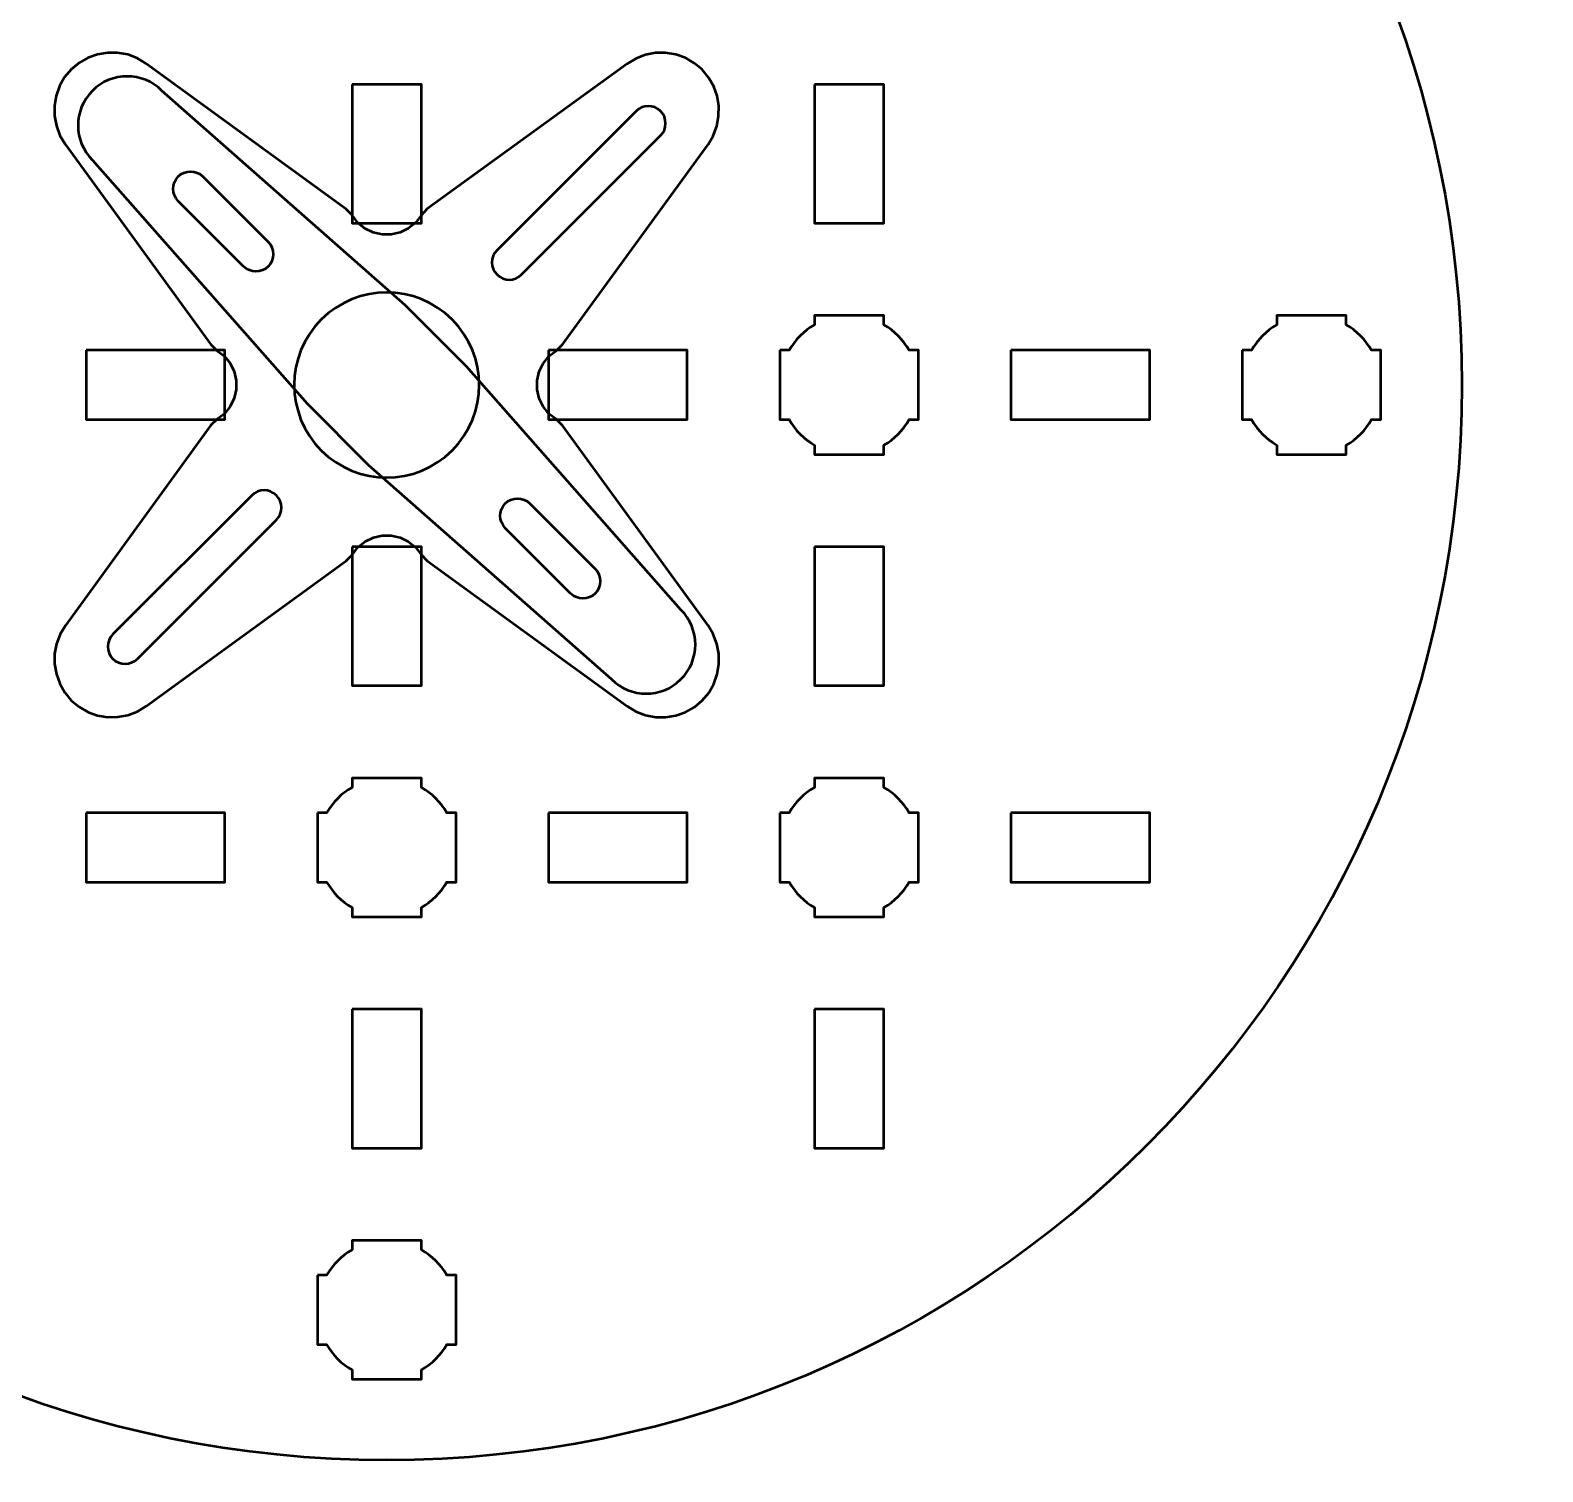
# Model space of a CAD drawing. Header units: centimetres. Extents: x -21 to 0, y -29.7 to 0.
# Drawn here: x -17.04 to -10.5, y -9.75 to -3.52 of the extents above; entities that cross this region are included whole.
import ezdxf

# ---------------------------------------------------------------- set-up
doc = ezdxf.new("R2010")
doc.units = ezdxf.units.CM
doc.header["$MEASUREMENT"] = 0
doc.layers.add('Layer 1', color=7, linetype='Continuous')

msp = doc.modelspace()

# ---------------------------------------------------------------- linework, layer by layer
at = {"layer": 'Layer 1', "color": 114, "lineweight": 53}
msp.add_ellipse((-15.5, -5.05004), major_axis=(0, 4.65), ratio=1, dxfattribs=at)
at = {"layer": 'Layer 1', "color": 22, "lineweight": 53}
msp.add_open_spline([(-21.00003, -29.19995), (-21.00003, -29.19995), (-21.00003, -0.49992), (-21.00003, -0.49992), (-21.00003, -0.49992), (-21.00003, -0.22295), (-20.77694, 0.00004), (-20.49994, 0.00004), (-20.49994, 0.00004), (-20.49994, 0.00004), (-0.50008, 0.00004), (-0.50008, 0.00004), (-0.50008, 0.00004), (-0.22294, 0.00004), (0.00002, -0.22295), (0.00002, -0.49992), (0.00002, -0.49992), (0.00002, -0.49992), (0.00002, -29.19995), (0.00002, -29.19995), (0.00002, -29.19995), (0.00002, -29.47695), (-0.22294, -29.70004), (-0.50008, -29.70004), (-0.50008, -29.70004), (-0.50008, -29.70004), (-20.49994, -29.70004), (-20.49994, -29.70004), (-20.49994, -29.70004), (-20.77694, -29.70004), (-21.00003, -29.47695), (-21.00003, -29.19995)], degree=3, knots=[0, 0, 0, 0, 0.125, 0.125, 0.125, 0.125, 0.25, 0.25, 0.25, 0.25, 0.375, 0.375, 0.375, 0.375, 0.5, 0.5, 0.5, 0.5, 0.625, 0.625, 0.625, 0.625, 0.75, 0.75, 0.75, 0.75, 0.875, 0.875, 0.875, 0.875, 1, 1, 1, 1], dxfattribs=at)
at = {"layer": 'Layer 1', "color": 30, "lineweight": 53}
for points, knots in [([(-16.54126, -3.6598), (-16.54126, -3.6598), (-15.67532, -4.28937), (-15.67532, -4.28937), (-15.67532, -4.28937), (-15.67532, -4.28937), (-15.64843, -4.31738), (-15.64843, -4.31738), (-15.64843, -4.31738), (-15.64843, -4.31738), (-15.62435, -4.34819), (-15.62435, -4.34819), (-15.62435, -4.34819), (-15.62435, -4.34819), (-15.5941, -4.37283), (-15.5941, -4.37283), (-15.5941, -4.37283), (-15.5941, -4.37283), (-15.55882, -4.39019), (-15.55882, -4.39019), (-15.55882, -4.39019), (-15.55882, -4.39019), (-15.5196, -4.39916), (-15.5196, -4.39916), (-15.5196, -4.39916), (-15.5196, -4.39916), (-15.48039, -4.39915), (-15.48039, -4.39915), (-15.48039, -4.39915), (-15.48039, -4.39915), (-15.44231, -4.39019), (-15.44231, -4.39019), (-15.44231, -4.39019), (-15.44231, -4.39019), (-15.40646, -4.37338), (-15.40646, -4.37338), (-15.40646, -4.37338), (-15.40646, -4.37338), (-15.37565, -4.34818), (-15.37565, -4.34818), (-15.37565, -4.34818), (-15.37565, -4.34818), (-15.35158, -4.31738), (-15.35158, -4.31738), (-15.35158, -4.31738), (-15.35158, -4.31738), (-15.32525, -4.28881), (-15.32525, -4.28881), (-15.32525, -4.28881), (-15.32525, -4.28881), (-14.4593, -3.66036), (-14.4593, -3.66036), (-14.4593, -3.66036), (-14.4593, -3.66036), (-14.42177, -3.63739), (-14.42177, -3.63739), (-14.42177, -3.63739), (-14.42177, -3.63739), (-14.38089, -3.62228), (-14.38089, -3.62228), (-14.38089, -3.62228), (-14.38089, -3.62228), (-14.33775, -3.61387), (-14.33775, -3.61387), (-14.33775, -3.61387), (-14.33775, -3.61387), (-14.29351, -3.61331), (-14.29351, -3.61331), (-14.29351, -3.61331), (-14.29351, -3.61331), (-14.24982, -3.62115), (-14.24982, -3.62115), (-14.24982, -3.62115), (-14.24982, -3.62115), (-14.20837, -3.63572), (-14.20837, -3.63572), (-14.20837, -3.63572), (-14.20837, -3.63572), (-14.16973, -3.65756), (-14.16973, -3.65756), (-14.16973, -3.65756), (-14.16973, -3.65756), (-14.13612, -3.68556), (-14.13612, -3.68556), (-14.13612, -3.68556), (-14.13612, -3.68556), (-14.10755, -3.71973), (-14.10755, -3.71973), (-14.10755, -3.71973), (-14.10755, -3.71973), (-14.08571, -3.75838), (-14.08571, -3.75838), (-14.08571, -3.75838), (-14.08571, -3.75838), (-14.07114, -3.79982), (-14.07114, -3.79982), (-14.07114, -3.79982), (-14.07114, -3.79982), (-14.06386, -3.84296), (-14.06386, -3.84296), (-14.06386, -3.84296), (-14.06386, -3.84296), (-14.06442, -3.8872), (-14.06442, -3.8872), (-14.06442, -3.8872), (-14.06442, -3.8872), (-14.07227, -3.9309), (-14.07227, -3.9309), (-14.07227, -3.9309), (-14.07227, -3.9309), (-14.08738, -3.97178), (-14.08738, -3.97178), (-14.08738, -3.97178), (-14.08738, -3.97178), (-14.11035, -4.00931), (-14.11035, -4.00931), (-14.11035, -4.00931), (-14.11035, -4.00931), (-14.73936, -4.8747), (-14.73936, -4.8747), (-14.73936, -4.8747), (-14.73936, -4.8747), (-14.76738, -4.90158), (-14.76738, -4.90158), (-14.76738, -4.90158), (-14.76738, -4.90158), (-14.79817, -4.92566), (-14.79817, -4.92566), (-14.79817, -4.92566), (-14.79817, -4.92566), (-14.82337, -4.95647), (-14.82337, -4.95647), (-14.82337, -4.95647), (-14.82337, -4.95647), (-14.84018, -4.99232), (-14.84018, -4.99232), (-14.84018, -4.99232), (-14.84018, -4.99232), (-14.84914, -5.03039), (-14.84914, -5.03039), (-14.84914, -5.03039), (-14.84914, -5.03039), (-14.84915, -5.06961), (-14.84915, -5.06961), (-14.84915, -5.06961), (-14.84915, -5.06961), (-14.84075, -5.10826), (-14.84075, -5.10826), (-14.84075, -5.10826), (-14.84075, -5.10826), (-14.82338, -5.14355), (-14.82338, -5.14355), (-14.82338, -5.14355), (-14.82338, -5.14355), (-14.79818, -5.17436), (-14.79818, -5.17436), (-14.79818, -5.17436), (-14.79818, -5.17436), (-14.76737, -5.19844), (-14.76737, -5.19844), (-14.76737, -5.19844), (-14.76737, -5.19844), (-14.73936, -5.22532), (-14.73936, -5.22532), (-14.73936, -5.22532), (-14.73936, -5.22532), (-14.11036, -6.0907), (-14.11036, -6.0907), (-14.11036, -6.0907), (-14.11036, -6.0907), (-14.0874, -6.12822), (-14.0874, -6.12822), (-14.0874, -6.12822), (-14.0874, -6.12822), (-14.07171, -6.16966), (-14.07171, -6.16966), (-14.07171, -6.16966), (-14.07171, -6.16966), (-14.06388, -6.21336), (-14.06388, -6.21336), (-14.06388, -6.21336), (-14.06388, -6.21336), (-14.06332, -6.2576), (-14.06332, -6.2576), (-14.06332, -6.2576), (-14.06332, -6.2576), (-14.07059, -6.30073), (-14.07059, -6.30073), (-14.07059, -6.30073), (-14.07059, -6.30073), (-14.08516, -6.34218), (-14.08516, -6.34218), (-14.08516, -6.34218), (-14.08516, -6.34218), (-14.107, -6.38083), (-14.107, -6.38083), (-14.107, -6.38083), (-14.107, -6.38083), (-14.135, -6.41444), (-14.135, -6.41444), (-14.135, -6.41444), (-14.135, -6.41444), (-14.16917, -6.443), (-14.16917, -6.443), (-14.16917, -6.443), (-14.16917, -6.443), (-14.20783, -6.46485), (-14.20783, -6.46485), (-14.20783, -6.46485), (-14.20783, -6.46485), (-14.24928, -6.47942), (-14.24928, -6.47942), (-14.24928, -6.47942), (-14.24928, -6.47942), (-14.2924, -6.48669), (-14.2924, -6.48669), (-14.2924, -6.48669), (-14.2924, -6.48669), (-14.33665, -6.48613), (-14.33665, -6.48613), (-14.33665, -6.48613), (-14.33665, -6.48613), (-14.38034, -6.4783), (-14.38034, -6.4783), (-14.38034, -6.4783), (-14.38034, -6.4783), (-14.42179, -6.46261), (-14.42179, -6.46261), (-14.42179, -6.46261), (-14.42179, -6.46261), (-14.45931, -6.43965), (-14.45931, -6.43965), (-14.45931, -6.43965), (-14.45931, -6.43965), (-15.32468, -5.81064), (-15.32468, -5.81064), (-15.32468, -5.81064), (-15.32468, -5.81064), (-15.35157, -5.78264), (-15.35157, -5.78264), (-15.35157, -5.78264), (-15.35157, -5.78264), (-15.37565, -5.75183), (-15.37565, -5.75183), (-15.37565, -5.75183), (-15.37565, -5.75183), (-15.40646, -5.72663), (-15.40646, -5.72663), (-15.40646, -5.72663), (-15.40646, -5.72663), (-15.44175, -5.70926), (-15.44175, -5.70926), (-15.44175, -5.70926), (-15.44175, -5.70926), (-15.4804, -5.70086), (-15.4804, -5.70086), (-15.4804, -5.70086), (-15.4804, -5.70086), (-15.51961, -5.70086), (-15.51961, -5.70086), (-15.51961, -5.70086), (-15.51961, -5.70086), (-15.55769, -5.70983), (-15.55769, -5.70983), (-15.55769, -5.70983), (-15.55769, -5.70983), (-15.59354, -5.72663), (-15.59354, -5.72663), (-15.59354, -5.72663), (-15.59354, -5.72663), (-15.62435, -5.75184), (-15.62435, -5.75184), (-15.62435, -5.75184), (-15.62435, -5.75184), (-15.64843, -5.78264), (-15.64843, -5.78264), (-15.64843, -5.78264), (-15.64843, -5.78264), (-15.67475, -5.81009), (-15.67475, -5.81009), (-15.67475, -5.81009), (-15.67475, -5.81009), (-16.54069, -6.43965), (-16.54069, -6.43965), (-16.54069, -6.43965), (-16.54069, -6.43965), (-16.57821, -6.46261), (-16.57821, -6.46261), (-16.57821, -6.46261), (-16.57821, -6.46261), (-16.61911, -6.47774), (-16.61911, -6.47774), (-16.61911, -6.47774), (-16.61911, -6.47774), (-16.6628, -6.48557), (-16.6628, -6.48557), (-16.6628, -6.48557), (-16.6628, -6.48557), (-16.70704, -6.48614), (-16.70704, -6.48614), (-16.70704, -6.48614), (-16.70704, -6.48614), (-16.75017, -6.47886), (-16.75017, -6.47886), (-16.75017, -6.47886), (-16.75017, -6.47886), (-16.79161, -6.46429), (-16.79161, -6.46429), (-16.79161, -6.46429), (-16.79161, -6.46429), (-16.83027, -6.44245), (-16.83027, -6.44245), (-16.83027, -6.44245), (-16.83027, -6.44245), (-16.86444, -6.41388), (-16.86444, -6.41388), (-16.86444, -6.41388), (-16.86444, -6.41388), (-16.89244, -6.38027), (-16.89244, -6.38027), (-16.89244, -6.38027), (-16.89244, -6.38027), (-16.91427, -6.34163), (-16.91427, -6.34163), (-16.91427, -6.34163), (-16.91427, -6.34163), (-16.92885, -6.30018), (-16.92885, -6.30018), (-16.92885, -6.30018), (-16.92885, -6.30018), (-16.93669, -6.25649), (-16.93669, -6.25649), (-16.93669, -6.25649), (-16.93669, -6.25649), (-16.93613, -6.21224), (-16.93613, -6.21224), (-16.93613, -6.21224), (-16.93613, -6.21224), (-16.92773, -6.16912), (-16.92773, -6.16912), (-16.92773, -6.16912), (-16.92773, -6.16912), (-16.9126, -6.12822), (-16.9126, -6.12822), (-16.9126, -6.12822), (-16.9126, -6.12822), (-16.88964, -6.0907), (-16.88964, -6.0907), (-16.88964, -6.0907), (-16.88964, -6.0907), (-16.26064, -5.2242), (-16.26064, -5.2242), (-16.26064, -5.2242), (-16.26064, -5.2242), (-16.23263, -5.19844), (-16.23263, -5.19844), (-16.23263, -5.19844), (-16.23263, -5.19844), (-16.20183, -5.17436), (-16.20183, -5.17436), (-16.20183, -5.17436), (-16.20183, -5.17436), (-16.17662, -5.14355), (-16.17662, -5.14355), (-16.17662, -5.14355), (-16.17662, -5.14355), (-16.15982, -5.1077), (-16.15982, -5.1077), (-16.15982, -5.1077), (-16.15982, -5.1077), (-16.15086, -5.06961), (-16.15086, -5.06961), (-16.15086, -5.06961), (-16.15086, -5.06961), (-16.15085, -5.03041), (-16.15085, -5.03041), (-16.15085, -5.03041), (-16.15085, -5.03041), (-16.15982, -4.99119), (-16.15982, -4.99119), (-16.15982, -4.99119), (-16.15982, -4.99119), (-16.17718, -4.95591), (-16.17718, -4.95591), (-16.17718, -4.95591), (-16.17718, -4.95591), (-16.20182, -4.92567), (-16.20182, -4.92567), (-16.20182, -4.92567), (-16.20182, -4.92567), (-16.23263, -4.90158), (-16.23263, -4.90158), (-16.23263, -4.90158), (-16.23263, -4.90158), (-16.26064, -4.87469), (-16.26064, -4.87469), (-16.26064, -4.87469), (-16.26064, -4.87469), (-16.89021, -4.00875), (-16.89021, -4.00875), (-16.89021, -4.00875), (-16.89021, -4.00875), (-16.91317, -3.97123), (-16.91317, -3.97123), (-16.91317, -3.97123), (-16.91317, -3.97123), (-16.92886, -3.92978), (-16.92886, -3.92978), (-16.92886, -3.92978), (-16.92886, -3.92978), (-16.93669, -3.88609), (-16.93669, -3.88609), (-16.93669, -3.88609), (-16.93669, -3.88609), (-16.9367, -3.8424), (-16.9367, -3.8424), (-16.9367, -3.8424), (-16.9367, -3.8424), (-16.92998, -3.79872), (-16.92998, -3.79872), (-16.92998, -3.79872), (-16.92998, -3.79872), (-16.91485, -3.75783), (-16.91485, -3.75783), (-16.91485, -3.75783), (-16.91485, -3.75783), (-16.893, -3.71917), (-16.893, -3.71917), (-16.893, -3.71917), (-16.893, -3.71917), (-16.86444, -3.685), (-16.86444, -3.685), (-16.86444, -3.685), (-16.86444, -3.685), (-16.83083, -3.657), (-16.83083, -3.657), (-16.83083, -3.657), (-16.83083, -3.657), (-16.79218, -3.63516), (-16.79218, -3.63516), (-16.79218, -3.63516), (-16.79218, -3.63516), (-16.75129, -3.62003), (-16.75129, -3.62003), (-16.75129, -3.62003), (-16.75129, -3.62003), (-16.70761, -3.61331), (-16.70761, -3.61331), (-16.70761, -3.61331), (-16.70761, -3.61331), (-16.66392, -3.61332), (-16.66392, -3.61332), (-16.66392, -3.61332), (-16.66392, -3.61332), (-16.62022, -3.62115), (-16.62022, -3.62115), (-16.62022, -3.62115), (-16.62022, -3.62115), (-16.57878, -3.63684), (-16.57878, -3.63684), (-16.57878, -3.63684), (-16.57878, -3.63684), (-16.54126, -3.6598), (-16.54126, -3.6598)], [0, 0, 0, 0, 0.0086207, 0.0086207, 0.0086207, 0.0086207, 0.0172414, 0.0172414, 0.0172414, 0.0172414, 0.0258621, 0.0258621, 0.0258621, 0.0258621, 0.0344828, 0.0344828, 0.0344828, 0.0344828, 0.0431034, 0.0431034, 0.0431034, 0.0431034, 0.0517241, 0.0517241, 0.0517241, 0.0517241, 0.0603448, 0.0603448, 0.0603448, 0.0603448, 0.0689655, 0.0689655, 0.0689655, 0.0689655, 0.0775862, 0.0775862, 0.0775862, 0.0775862, 0.0862069, 0.0862069, 0.0862069, 0.0862069, 0.0948276, 0.0948276, 0.0948276, 0.0948276, 0.1034483, 0.1034483, 0.1034483, 0.1034483, 0.112069, 0.112069, 0.112069, 0.112069, 0.1206897, 0.1206897, 0.1206897, 0.1206897, 0.1293103, 0.1293103, 0.1293103, 0.1293103, 0.137931, 0.137931, 0.137931, 0.137931, 0.1465517, 0.1465517, 0.1465517, 0.1465517, 0.1551724, 0.1551724, 0.1551724, 0.1551724, 0.1637931, 0.1637931, 0.1637931, 0.1637931, 0.1724138, 0.1724138, 0.1724138, 0.1724138, 0.1810345, 0.1810345, 0.1810345, 0.1810345, 0.1896552, 0.1896552, 0.1896552, 0.1896552, 0.1982759, 0.1982759, 0.1982759, 0.1982759, 0.2068966, 0.2068966, 0.2068966, 0.2068966, 0.2155172, 0.2155172, 0.2155172, 0.2155172, 0.2241379, 0.2241379, 0.2241379, 0.2241379, 0.2327586, 0.2327586, 0.2327586, 0.2327586, 0.2413793, 0.2413793, 0.2413793, 0.2413793, 0.25, 0.25, 0.25, 0.25, 0.2586207, 0.2586207, 0.2586207, 0.2586207, 0.2672414, 0.2672414, 0.2672414, 0.2672414, 0.2758621, 0.2758621, 0.2758621, 0.2758621, 0.2844828, 0.2844828, 0.2844828, 0.2844828, 0.2931034, 0.2931034, 0.2931034, 0.2931034, 0.3017241, 0.3017241, 0.3017241, 0.3017241, 0.3103448, 0.3103448, 0.3103448, 0.3103448, 0.3189655, 0.3189655, 0.3189655, 0.3189655, 0.3275862, 0.3275862, 0.3275862, 0.3275862, 0.3362069, 0.3362069, 0.3362069, 0.3362069, 0.3448276, 0.3448276, 0.3448276, 0.3448276, 0.3534483, 0.3534483, 0.3534483, 0.3534483, 0.362069, 0.362069, 0.362069, 0.362069, 0.3706897, 0.3706897, 0.3706897, 0.3706897, 0.3793103, 0.3793103, 0.3793103, 0.3793103, 0.387931, 0.387931, 0.387931, 0.387931, 0.3965517, 0.3965517, 0.3965517, 0.3965517, 0.4051724, 0.4051724, 0.4051724, 0.4051724, 0.4137931, 0.4137931, 0.4137931, 0.4137931, 0.4224138, 0.4224138, 0.4224138, 0.4224138, 0.4310345, 0.4310345, 0.4310345, 0.4310345, 0.4396552, 0.4396552, 0.4396552, 0.4396552, 0.4482759, 0.4482759, 0.4482759, 0.4482759, 0.4568966, 0.4568966, 0.4568966, 0.4568966, 0.4655172, 0.4655172, 0.4655172, 0.4655172, 0.4741379, 0.4741379, 0.4741379, 0.4741379, 0.4827586, 0.4827586, 0.4827586, 0.4827586, 0.4913793, 0.4913793, 0.4913793, 0.4913793, 0.5, 0.5, 0.5, 0.5, 0.5086207, 0.5086207, 0.5086207, 0.5086207, 0.5172414, 0.5172414, 0.5172414, 0.5172414, 0.5258621, 0.5258621, 0.5258621, 0.5258621, 0.5344828, 0.5344828, 0.5344828, 0.5344828, 0.5431034, 0.5431034, 0.5431034, 0.5431034, 0.5517241, 0.5517241, 0.5517241, 0.5517241, 0.5603448, 0.5603448, 0.5603448, 0.5603448, 0.5689655, 0.5689655, 0.5689655, 0.5689655, 0.5775862, 0.5775862, 0.5775862, 0.5775862, 0.5862069, 0.5862069, 0.5862069, 0.5862069, 0.5948276, 0.5948276, 0.5948276, 0.5948276, 0.6034483, 0.6034483, 0.6034483, 0.6034483, 0.612069, 0.612069, 0.612069, 0.612069, 0.6206897, 0.6206897, 0.6206897, 0.6206897, 0.6293103, 0.6293103, 0.6293103, 0.6293103, 0.637931, 0.637931, 0.637931, 0.637931, 0.6465517, 0.6465517, 0.6465517, 0.6465517, 0.6551724, 0.6551724, 0.6551724, 0.6551724, 0.6637931, 0.6637931, 0.6637931, 0.6637931, 0.6724138, 0.6724138, 0.6724138, 0.6724138, 0.6810345, 0.6810345, 0.6810345, 0.6810345, 0.6896552, 0.6896552, 0.6896552, 0.6896552, 0.6982759, 0.6982759, 0.6982759, 0.6982759, 0.7068966, 0.7068966, 0.7068966, 0.7068966, 0.7155172, 0.7155172, 0.7155172, 0.7155172, 0.7241379, 0.7241379, 0.7241379, 0.7241379, 0.7327586, 0.7327586, 0.7327586, 0.7327586, 0.7413793, 0.7413793, 0.7413793, 0.7413793, 0.75, 0.75, 0.75, 0.75, 0.7586207, 0.7586207, 0.7586207, 0.7586207, 0.7672414, 0.7672414, 0.7672414, 0.7672414, 0.7758621, 0.7758621, 0.7758621, 0.7758621, 0.7844828, 0.7844828, 0.7844828, 0.7844828, 0.7931034, 0.7931034, 0.7931034, 0.7931034, 0.8017241, 0.8017241, 0.8017241, 0.8017241, 0.8103448, 0.8103448, 0.8103448, 0.8103448, 0.8189655, 0.8189655, 0.8189655, 0.8189655, 0.8275862, 0.8275862, 0.8275862, 0.8275862, 0.8362069, 0.8362069, 0.8362069, 0.8362069, 0.8448276, 0.8448276, 0.8448276, 0.8448276, 0.8534483, 0.8534483, 0.8534483, 0.8534483, 0.862069, 0.862069, 0.862069, 0.862069, 0.8706897, 0.8706897, 0.8706897, 0.8706897, 0.8793103, 0.8793103, 0.8793103, 0.8793103, 0.887931, 0.887931, 0.887931, 0.887931, 0.8965517, 0.8965517, 0.8965517, 0.8965517, 0.9051724, 0.9051724, 0.9051724, 0.9051724, 0.9137931, 0.9137931, 0.9137931, 0.9137931, 0.9224138, 0.9224138, 0.9224138, 0.9224138, 0.9310345, 0.9310345, 0.9310345, 0.9310345, 0.9396552, 0.9396552, 0.9396552, 0.9396552, 0.9482759, 0.9482759, 0.9482759, 0.9482759, 0.9568966, 0.9568966, 0.9568966, 0.9568966, 0.9655172, 0.9655172, 0.9655172, 0.9655172, 0.9741379, 0.9741379, 0.9741379, 0.9741379, 0.9827586, 0.9827586, 0.9827586, 0.9827586, 0.9913793, 0.9913793, 0.9913793, 0.9913793, 1, 1, 1, 1]), ([(-15.57955, -5.39471), (-15.57955, -5.39471), (-15.84471, -5.12955), (-15.84471, -5.12955), (-15.84471, -5.12955), (-15.84471, -5.12955), (-16.77279, -4.07773), (-16.77279, -4.07773), (-16.77279, -4.07773), (-16.85555, -3.99497), (-16.85555, -3.85997), (-16.77279, -3.77721), (-16.77279, -3.77721), (-16.69003, -3.69445), (-16.55503, -3.69445), (-16.47227, -3.77721), (-16.47227, -3.77721), (-16.47227, -3.77721), (-15.42045, -4.70529), (-15.42045, -4.70529), (-15.42045, -4.70529), (-15.42045, -4.70529), (-15.15529, -4.97045), (-15.15529, -4.97045), (-15.15529, -4.97045), (-15.15529, -4.97045), (-14.22721, -6.02227), (-14.22721, -6.02227), (-14.22721, -6.02227), (-14.14445, -6.10503), (-14.14445, -6.24003), (-14.22721, -6.32279), (-14.22721, -6.32279), (-14.30997, -6.40555), (-14.44497, -6.40555), (-14.52773, -6.32279), (-14.52773, -6.32279), (-14.52773, -6.32279), (-15.57955, -5.39471), (-15.57955, -5.39471)], [0, 0, 0, 0, 0.1, 0.1, 0.1, 0.1, 0.2, 0.2, 0.2, 0.2, 0.3, 0.3, 0.3, 0.3, 0.4, 0.4, 0.4, 0.4, 0.5, 0.5, 0.5, 0.5, 0.6, 0.6, 0.6, 0.6, 0.7, 0.7, 0.7, 0.7, 0.8, 0.8, 0.8, 0.8, 0.9, 0.9, 0.9, 0.9, 1, 1, 1, 1])]:
    msp.add_open_spline(points, degree=3, knots=knots, dxfattribs=at)
at = {"layer": 'Layer 1', "lineweight": 53}
for points, knots in [([(-15.65004, -3.74995), (-15.65004, -3.74995), (-15.35004, -3.74995), (-15.35004, -3.74995), (-15.35004, -3.74995), (-15.35004, -3.74995), (-15.35004, -4.34996), (-15.35004, -4.34996), (-15.35004, -4.34996), (-15.35004, -4.34996), (-15.65004, -4.34996), (-15.65004, -4.34996), (-15.65004, -4.34996), (-15.65004, -4.34996), (-15.65004, -3.74995), (-15.65004, -3.74995)], [0, 0, 0, 0, 0.25, 0.25, 0.25, 0.25, 0.5, 0.5, 0.5, 0.5, 0.75, 0.75, 0.75, 0.75, 1, 1, 1, 1]), ([(-13.64994, -3.74995), (-13.64994, -3.74995), (-13.34993, -3.74995), (-13.34993, -3.74995), (-13.34993, -3.74995), (-13.34993, -3.74995), (-13.34993, -4.34996), (-13.34993, -4.34996), (-13.34993, -4.34996), (-13.34993, -4.34996), (-13.64994, -4.34996), (-13.64994, -4.34996), (-13.64994, -4.34996), (-13.64994, -4.34996), (-13.64994, -3.74995), (-13.64994, -3.74995)], [0, 0, 0, 0, 0.25, 0.25, 0.25, 0.25, 0.5, 0.5, 0.5, 0.5, 0.75, 0.75, 0.75, 0.75, 1, 1, 1, 1]), ([(-13.8, -4.89994), (-13.8, -4.89994), (-13.7598, -4.89994), (-13.7598, -4.89994), (-13.7598, -4.89994), (-13.73347, -4.85442), (-13.69551, -4.81649), (-13.65, -4.79016), (-13.65, -4.79016), (-13.65, -4.79016), (-13.65, -4.74994), (-13.65, -4.74994), (-13.65, -4.74994), (-13.65, -4.74994), (-13.35, -4.74994), (-13.35, -4.74994), (-13.35, -4.74994), (-13.35, -4.74994), (-13.35, -4.79013), (-13.35, -4.79013), (-13.35, -4.79013), (-13.30447, -4.81646), (-13.26648, -4.85441), (-13.24012, -4.89994), (-13.24012, -4.89994), (-13.24012, -4.89994), (-13.2, -4.89994), (-13.2, -4.89994), (-13.2, -4.89994), (-13.2, -4.89994), (-13.2, -5.04536), (-13.2, -5.04536), (-13.2, -5.04536), (-13.2, -5.04536), (-13.19994, -5.05001), (-13.19994, -5.05001), (-13.19994, -5.05001), (-13.19994, -5.05001), (-13.2, -5.05465), (-13.2, -5.05465), (-13.2, -5.05465), (-13.2, -5.05465), (-13.2, -5.19994), (-13.2, -5.19994), (-13.2, -5.19994), (-13.2, -5.19994), (-13.24007, -5.19994), (-13.24007, -5.19994), (-13.24007, -5.19994), (-13.26642, -5.24551), (-13.30442, -5.28352), (-13.35, -5.30988), (-13.35, -5.30988), (-13.35, -5.30988), (-13.35, -5.34994), (-13.35, -5.34994), (-13.35, -5.34994), (-13.35, -5.34994), (-13.49328, -5.34994), (-13.49328, -5.34994), (-13.49328, -5.34994), (-13.49328, -5.34994), (-13.49995, -5.35002), (-13.49995, -5.35002), (-13.49995, -5.35002), (-13.49995, -5.35002), (-13.50663, -5.34994), (-13.50663, -5.34994), (-13.50663, -5.34994), (-13.50663, -5.34994), (-13.65, -5.34994), (-13.65, -5.34994), (-13.65, -5.34994), (-13.65, -5.34994), (-13.65, -5.30984), (-13.65, -5.30984), (-13.65, -5.30984), (-13.69554, -5.28348), (-13.73352, -5.24549), (-13.75985, -5.19994), (-13.75985, -5.19994), (-13.75985, -5.19994), (-13.8, -5.19994), (-13.8, -5.19994), (-13.8, -5.19994), (-13.8, -5.19994), (-13.8, -4.89994), (-13.8, -4.89994)], [0, 0, 0, 0, 0.0454545, 0.0454545, 0.0454545, 0.0454545, 0.0909091, 0.0909091, 0.0909091, 0.0909091, 0.1363636, 0.1363636, 0.1363636, 0.1363636, 0.1818182, 0.1818182, 0.1818182, 0.1818182, 0.2272727, 0.2272727, 0.2272727, 0.2272727, 0.2727273, 0.2727273, 0.2727273, 0.2727273, 0.3181818, 0.3181818, 0.3181818, 0.3181818, 0.3636364, 0.3636364, 0.3636364, 0.3636364, 0.4090909, 0.4090909, 0.4090909, 0.4090909, 0.4545455, 0.4545455, 0.4545455, 0.4545455, 0.5, 0.5, 0.5, 0.5, 0.5454545, 0.5454545, 0.5454545, 0.5454545, 0.5909091, 0.5909091, 0.5909091, 0.5909091, 0.6363636, 0.6363636, 0.6363636, 0.6363636, 0.6818182, 0.6818182, 0.6818182, 0.6818182, 0.7272727, 0.7272727, 0.7272727, 0.7272727, 0.7727273, 0.7727273, 0.7727273, 0.7727273, 0.8181818, 0.8181818, 0.8181818, 0.8181818, 0.8636364, 0.8636364, 0.8636364, 0.8636364, 0.9090909, 0.9090909, 0.9090909, 0.9090909, 0.9545455, 0.9545455, 0.9545455, 0.9545455, 1, 1, 1, 1]), ([(-11.8, -4.89994), (-11.8, -4.89994), (-11.7598, -4.89994), (-11.7598, -4.89994), (-11.7598, -4.89994), (-11.73347, -4.85442), (-11.69551, -4.81649), (-11.65, -4.79016), (-11.65, -4.79016), (-11.65, -4.79016), (-11.65, -4.74994), (-11.65, -4.74994), (-11.65, -4.74994), (-11.65, -4.74994), (-11.35, -4.74994), (-11.35, -4.74994), (-11.35, -4.74994), (-11.35, -4.74994), (-11.35, -4.79013), (-11.35, -4.79013), (-11.35, -4.79013), (-11.30447, -4.81646), (-11.26648, -4.85441), (-11.24012, -4.89994), (-11.24012, -4.89994), (-11.24012, -4.89994), (-11.2, -4.89994), (-11.2, -4.89994), (-11.2, -4.89994), (-11.2, -4.89994), (-11.2, -5.04536), (-11.2, -5.04536), (-11.2, -5.04536), (-11.2, -5.04536), (-11.19994, -5.05001), (-11.19994, -5.05001), (-11.19994, -5.05001), (-11.19994, -5.05001), (-11.2, -5.05465), (-11.2, -5.05465), (-11.2, -5.05465), (-11.2, -5.05465), (-11.2, -5.19994), (-11.2, -5.19994), (-11.2, -5.19994), (-11.2, -5.19994), (-11.24007, -5.19994), (-11.24007, -5.19994), (-11.24007, -5.19994), (-11.26642, -5.24551), (-11.30442, -5.28352), (-11.35, -5.30988), (-11.35, -5.30988), (-11.35, -5.30988), (-11.35, -5.34994), (-11.35, -5.34994), (-11.35, -5.34994), (-11.35, -5.34994), (-11.49328, -5.34994), (-11.49328, -5.34994), (-11.49328, -5.34994), (-11.49328, -5.34994), (-11.49995, -5.35002), (-11.49995, -5.35002), (-11.49995, -5.35002), (-11.49995, -5.35002), (-11.50663, -5.34994), (-11.50663, -5.34994), (-11.50663, -5.34994), (-11.50663, -5.34994), (-11.65, -5.34994), (-11.65, -5.34994), (-11.65, -5.34994), (-11.65, -5.34994), (-11.65, -5.30984), (-11.65, -5.30984), (-11.65, -5.30984), (-11.69554, -5.28348), (-11.73352, -5.24549), (-11.75985, -5.19994), (-11.75985, -5.19994), (-11.75985, -5.19994), (-11.8, -5.19994), (-11.8, -5.19994), (-11.8, -5.19994), (-11.8, -5.19994), (-11.8, -4.89994), (-11.8, -4.89994)], [0, 0, 0, 0, 0.0454545, 0.0454545, 0.0454545, 0.0454545, 0.0909091, 0.0909091, 0.0909091, 0.0909091, 0.1363636, 0.1363636, 0.1363636, 0.1363636, 0.1818182, 0.1818182, 0.1818182, 0.1818182, 0.2272727, 0.2272727, 0.2272727, 0.2272727, 0.2727273, 0.2727273, 0.2727273, 0.2727273, 0.3181818, 0.3181818, 0.3181818, 0.3181818, 0.3636364, 0.3636364, 0.3636364, 0.3636364, 0.4090909, 0.4090909, 0.4090909, 0.4090909, 0.4545455, 0.4545455, 0.4545455, 0.4545455, 0.5, 0.5, 0.5, 0.5, 0.5454545, 0.5454545, 0.5454545, 0.5454545, 0.5909091, 0.5909091, 0.5909091, 0.5909091, 0.6363636, 0.6363636, 0.6363636, 0.6363636, 0.6818182, 0.6818182, 0.6818182, 0.6818182, 0.7272727, 0.7272727, 0.7272727, 0.7272727, 0.7727273, 0.7727273, 0.7727273, 0.7727273, 0.8181818, 0.8181818, 0.8181818, 0.8181818, 0.8636364, 0.8636364, 0.8636364, 0.8636364, 0.9090909, 0.9090909, 0.9090909, 0.9090909, 0.9545455, 0.9545455, 0.9545455, 0.9545455, 1, 1, 1, 1]), ([(-16.79999, -4.8999), (-16.79999, -4.8999), (-16.19998, -4.8999), (-16.19998, -4.8999), (-16.19998, -4.8999), (-16.19998, -4.8999), (-16.19998, -5.1999), (-16.19998, -5.1999), (-16.19998, -5.1999), (-16.19998, -5.1999), (-16.79999, -5.1999), (-16.79999, -5.1999), (-16.79999, -5.1999), (-16.79999, -5.1999), (-16.79999, -4.8999), (-16.79999, -4.8999)], [0, 0, 0, 0, 0.25, 0.25, 0.25, 0.25, 0.5, 0.5, 0.5, 0.5, 0.75, 0.75, 0.75, 0.75, 1, 1, 1, 1]), ([(-14.79992, -4.8999), (-14.79992, -4.8999), (-14.19992, -4.8999), (-14.19992, -4.8999), (-14.19992, -4.8999), (-14.19992, -4.8999), (-14.19992, -5.1999), (-14.19992, -5.1999), (-14.19992, -5.1999), (-14.19992, -5.1999), (-14.79992, -5.1999), (-14.79992, -5.1999), (-14.79992, -5.1999), (-14.79992, -5.1999), (-14.79992, -4.8999), (-14.79992, -4.8999)], [0, 0, 0, 0, 0.25, 0.25, 0.25, 0.25, 0.5, 0.5, 0.5, 0.5, 0.75, 0.75, 0.75, 0.75, 1, 1, 1, 1]), ([(-12.79995, -4.8999), (-12.79995, -4.8999), (-12.19995, -4.8999), (-12.19995, -4.8999), (-12.19995, -4.8999), (-12.19995, -4.8999), (-12.19995, -5.1999), (-12.19995, -5.1999), (-12.19995, -5.1999), (-12.19995, -5.1999), (-12.79995, -5.1999), (-12.79995, -5.1999), (-12.79995, -5.1999), (-12.79995, -5.1999), (-12.79995, -4.8999), (-12.79995, -4.8999)], [0, 0, 0, 0, 0.25, 0.25, 0.25, 0.25, 0.5, 0.5, 0.5, 0.5, 0.75, 0.75, 0.75, 0.75, 1, 1, 1, 1]), ([(-15.65004, -5.75002), (-15.65004, -5.75002), (-15.35004, -5.75002), (-15.35004, -5.75002), (-15.35004, -5.75002), (-15.35004, -5.75002), (-15.35004, -6.35002), (-15.35004, -6.35002), (-15.35004, -6.35002), (-15.35004, -6.35002), (-15.65004, -6.35002), (-15.65004, -6.35002), (-15.65004, -6.35002), (-15.65004, -6.35002), (-15.65004, -5.75002), (-15.65004, -5.75002)], [0, 0, 0, 0, 0.25, 0.25, 0.25, 0.25, 0.5, 0.5, 0.5, 0.5, 0.75, 0.75, 0.75, 0.75, 1, 1, 1, 1]), ([(-13.64994, -5.75002), (-13.64994, -5.75002), (-13.34993, -5.75002), (-13.34993, -5.75002), (-13.34993, -5.75002), (-13.34993, -5.75002), (-13.34993, -6.35002), (-13.34993, -6.35002), (-13.34993, -6.35002), (-13.34993, -6.35002), (-13.64994, -6.35002), (-13.64994, -6.35002), (-13.64994, -6.35002), (-13.64994, -6.35002), (-13.64994, -5.75002), (-13.64994, -5.75002)], [0, 0, 0, 0, 0.25, 0.25, 0.25, 0.25, 0.5, 0.5, 0.5, 0.5, 0.75, 0.75, 0.75, 0.75, 1, 1, 1, 1]), ([(-15.8, -6.89994), (-15.8, -6.89994), (-15.7598, -6.89994), (-15.7598, -6.89994), (-15.7598, -6.89994), (-15.73347, -6.85442), (-15.69551, -6.81649), (-15.65, -6.79016), (-15.65, -6.79016), (-15.65, -6.79016), (-15.65, -6.74994), (-15.65, -6.74994), (-15.65, -6.74994), (-15.65, -6.74994), (-15.35, -6.74994), (-15.35, -6.74994), (-15.35, -6.74994), (-15.35, -6.74994), (-15.35, -6.79013), (-15.35, -6.79013), (-15.35, -6.79013), (-15.30447, -6.81646), (-15.26648, -6.85441), (-15.24012, -6.89994), (-15.24012, -6.89994), (-15.24012, -6.89994), (-15.2, -6.89994), (-15.2, -6.89994), (-15.2, -6.89994), (-15.2, -6.89994), (-15.2, -7.04536), (-15.2, -7.04536), (-15.2, -7.04536), (-15.2, -7.04536), (-15.19994, -7.05001), (-15.19994, -7.05001), (-15.19994, -7.05001), (-15.19994, -7.05001), (-15.2, -7.05465), (-15.2, -7.05465), (-15.2, -7.05465), (-15.2, -7.05465), (-15.2, -7.19994), (-15.2, -7.19994), (-15.2, -7.19994), (-15.2, -7.19994), (-15.24007, -7.19994), (-15.24007, -7.19994), (-15.24007, -7.19994), (-15.26642, -7.24551), (-15.30442, -7.28352), (-15.35, -7.30988), (-15.35, -7.30988), (-15.35, -7.30988), (-15.35, -7.34994), (-15.35, -7.34994), (-15.35, -7.34994), (-15.35, -7.34994), (-15.49328, -7.34994), (-15.49328, -7.34994), (-15.49328, -7.34994), (-15.49328, -7.34994), (-15.49995, -7.35002), (-15.49995, -7.35002), (-15.49995, -7.35002), (-15.49995, -7.35002), (-15.50663, -7.34994), (-15.50663, -7.34994), (-15.50663, -7.34994), (-15.50663, -7.34994), (-15.65, -7.34994), (-15.65, -7.34994), (-15.65, -7.34994), (-15.65, -7.34994), (-15.65, -7.30984), (-15.65, -7.30984), (-15.65, -7.30984), (-15.69554, -7.28348), (-15.73352, -7.24549), (-15.75985, -7.19994), (-15.75985, -7.19994), (-15.75985, -7.19994), (-15.8, -7.19994), (-15.8, -7.19994), (-15.8, -7.19994), (-15.8, -7.19994), (-15.8, -6.89994), (-15.8, -6.89994)], [0, 0, 0, 0, 0.0454545, 0.0454545, 0.0454545, 0.0454545, 0.0909091, 0.0909091, 0.0909091, 0.0909091, 0.1363636, 0.1363636, 0.1363636, 0.1363636, 0.1818182, 0.1818182, 0.1818182, 0.1818182, 0.2272727, 0.2272727, 0.2272727, 0.2272727, 0.2727273, 0.2727273, 0.2727273, 0.2727273, 0.3181818, 0.3181818, 0.3181818, 0.3181818, 0.3636364, 0.3636364, 0.3636364, 0.3636364, 0.4090909, 0.4090909, 0.4090909, 0.4090909, 0.4545455, 0.4545455, 0.4545455, 0.4545455, 0.5, 0.5, 0.5, 0.5, 0.5454545, 0.5454545, 0.5454545, 0.5454545, 0.5909091, 0.5909091, 0.5909091, 0.5909091, 0.6363636, 0.6363636, 0.6363636, 0.6363636, 0.6818182, 0.6818182, 0.6818182, 0.6818182, 0.7272727, 0.7272727, 0.7272727, 0.7272727, 0.7727273, 0.7727273, 0.7727273, 0.7727273, 0.8181818, 0.8181818, 0.8181818, 0.8181818, 0.8636364, 0.8636364, 0.8636364, 0.8636364, 0.9090909, 0.9090909, 0.9090909, 0.9090909, 0.9545455, 0.9545455, 0.9545455, 0.9545455, 1, 1, 1, 1]), ([(-13.8, -6.89994), (-13.8, -6.89994), (-13.7598, -6.89994), (-13.7598, -6.89994), (-13.7598, -6.89994), (-13.73347, -6.85442), (-13.69551, -6.81649), (-13.65, -6.79016), (-13.65, -6.79016), (-13.65, -6.79016), (-13.65, -6.74994), (-13.65, -6.74994), (-13.65, -6.74994), (-13.65, -6.74994), (-13.35, -6.74994), (-13.35, -6.74994), (-13.35, -6.74994), (-13.35, -6.74994), (-13.35, -6.79013), (-13.35, -6.79013), (-13.35, -6.79013), (-13.30447, -6.81646), (-13.26648, -6.85441), (-13.24012, -6.89994), (-13.24012, -6.89994), (-13.24012, -6.89994), (-13.2, -6.89994), (-13.2, -6.89994), (-13.2, -6.89994), (-13.2, -6.89994), (-13.2, -7.04536), (-13.2, -7.04536), (-13.2, -7.04536), (-13.2, -7.04536), (-13.19994, -7.05001), (-13.19994, -7.05001), (-13.19994, -7.05001), (-13.19994, -7.05001), (-13.2, -7.05465), (-13.2, -7.05465), (-13.2, -7.05465), (-13.2, -7.05465), (-13.2, -7.19994), (-13.2, -7.19994), (-13.2, -7.19994), (-13.2, -7.19994), (-13.24007, -7.19994), (-13.24007, -7.19994), (-13.24007, -7.19994), (-13.26642, -7.24551), (-13.30442, -7.28352), (-13.35, -7.30988), (-13.35, -7.30988), (-13.35, -7.30988), (-13.35, -7.34994), (-13.35, -7.34994), (-13.35, -7.34994), (-13.35, -7.34994), (-13.49328, -7.34994), (-13.49328, -7.34994), (-13.49328, -7.34994), (-13.49328, -7.34994), (-13.49995, -7.35002), (-13.49995, -7.35002), (-13.49995, -7.35002), (-13.49995, -7.35002), (-13.50663, -7.34994), (-13.50663, -7.34994), (-13.50663, -7.34994), (-13.50663, -7.34994), (-13.65, -7.34994), (-13.65, -7.34994), (-13.65, -7.34994), (-13.65, -7.34994), (-13.65, -7.30984), (-13.65, -7.30984), (-13.65, -7.30984), (-13.69554, -7.28348), (-13.73352, -7.24549), (-13.75985, -7.19994), (-13.75985, -7.19994), (-13.75985, -7.19994), (-13.8, -7.19994), (-13.8, -7.19994), (-13.8, -7.19994), (-13.8, -7.19994), (-13.8, -6.89994), (-13.8, -6.89994)], [0, 0, 0, 0, 0.0454545, 0.0454545, 0.0454545, 0.0454545, 0.0909091, 0.0909091, 0.0909091, 0.0909091, 0.1363636, 0.1363636, 0.1363636, 0.1363636, 0.1818182, 0.1818182, 0.1818182, 0.1818182, 0.2272727, 0.2272727, 0.2272727, 0.2272727, 0.2727273, 0.2727273, 0.2727273, 0.2727273, 0.3181818, 0.3181818, 0.3181818, 0.3181818, 0.3636364, 0.3636364, 0.3636364, 0.3636364, 0.4090909, 0.4090909, 0.4090909, 0.4090909, 0.4545455, 0.4545455, 0.4545455, 0.4545455, 0.5, 0.5, 0.5, 0.5, 0.5454545, 0.5454545, 0.5454545, 0.5454545, 0.5909091, 0.5909091, 0.5909091, 0.5909091, 0.6363636, 0.6363636, 0.6363636, 0.6363636, 0.6818182, 0.6818182, 0.6818182, 0.6818182, 0.7272727, 0.7272727, 0.7272727, 0.7272727, 0.7727273, 0.7727273, 0.7727273, 0.7727273, 0.8181818, 0.8181818, 0.8181818, 0.8181818, 0.8636364, 0.8636364, 0.8636364, 0.8636364, 0.9090909, 0.9090909, 0.9090909, 0.9090909, 0.9545455, 0.9545455, 0.9545455, 0.9545455, 1, 1, 1, 1]), ([(-16.79999, -6.9), (-16.79999, -6.9), (-16.19998, -6.9), (-16.19998, -6.9), (-16.19998, -6.9), (-16.19998, -6.9), (-16.19998, -7.20001), (-16.19998, -7.20001), (-16.19998, -7.20001), (-16.19998, -7.20001), (-16.79999, -7.20001), (-16.79999, -7.20001), (-16.79999, -7.20001), (-16.79999, -7.20001), (-16.79999, -6.9), (-16.79999, -6.9)], [0, 0, 0, 0, 0.25, 0.25, 0.25, 0.25, 0.5, 0.5, 0.5, 0.5, 0.75, 0.75, 0.75, 0.75, 1, 1, 1, 1]), ([(-14.79992, -6.9), (-14.79992, -6.9), (-14.19992, -6.9), (-14.19992, -6.9), (-14.19992, -6.9), (-14.19992, -6.9), (-14.19992, -7.20001), (-14.19992, -7.20001), (-14.19992, -7.20001), (-14.19992, -7.20001), (-14.79992, -7.20001), (-14.79992, -7.20001), (-14.79992, -7.20001), (-14.79992, -7.20001), (-14.79992, -6.9), (-14.79992, -6.9)], [0, 0, 0, 0, 0.25, 0.25, 0.25, 0.25, 0.5, 0.5, 0.5, 0.5, 0.75, 0.75, 0.75, 0.75, 1, 1, 1, 1]), ([(-12.79995, -6.9), (-12.79995, -6.9), (-12.19995, -6.9), (-12.19995, -6.9), (-12.19995, -6.9), (-12.19995, -6.9), (-12.19995, -7.20001), (-12.19995, -7.20001), (-12.19995, -7.20001), (-12.19995, -7.20001), (-12.79995, -7.20001), (-12.79995, -7.20001), (-12.79995, -7.20001), (-12.79995, -7.20001), (-12.79995, -6.9), (-12.79995, -6.9)], [0, 0, 0, 0, 0.25, 0.25, 0.25, 0.25, 0.5, 0.5, 0.5, 0.5, 0.75, 0.75, 0.75, 0.75, 1, 1, 1, 1]), ([(-15.65004, -7.74999), (-15.65004, -7.74999), (-15.35004, -7.74999), (-15.35004, -7.74999), (-15.35004, -7.74999), (-15.35004, -7.74999), (-15.35004, -8.34999), (-15.35004, -8.34999), (-15.35004, -8.34999), (-15.35004, -8.34999), (-15.65004, -8.34999), (-15.65004, -8.34999), (-15.65004, -8.34999), (-15.65004, -8.34999), (-15.65004, -7.74999), (-15.65004, -7.74999)], [0, 0, 0, 0, 0.25, 0.25, 0.25, 0.25, 0.5, 0.5, 0.5, 0.5, 0.75, 0.75, 0.75, 0.75, 1, 1, 1, 1]), ([(-13.64994, -7.74999), (-13.64994, -7.74999), (-13.34993, -7.74999), (-13.34993, -7.74999), (-13.34993, -7.74999), (-13.34993, -7.74999), (-13.34993, -8.34999), (-13.34993, -8.34999), (-13.34993, -8.34999), (-13.34993, -8.34999), (-13.64994, -8.34999), (-13.64994, -8.34999), (-13.64994, -8.34999), (-13.64994, -8.34999), (-13.64994, -7.74999), (-13.64994, -7.74999)], [0, 0, 0, 0, 0.25, 0.25, 0.25, 0.25, 0.5, 0.5, 0.5, 0.5, 0.75, 0.75, 0.75, 0.75, 1, 1, 1, 1]), ([(-15.8, -8.89994), (-15.8, -8.89994), (-15.7598, -8.89994), (-15.7598, -8.89994), (-15.7598, -8.89994), (-15.73347, -8.85442), (-15.69551, -8.81649), (-15.65, -8.79016), (-15.65, -8.79016), (-15.65, -8.79016), (-15.65, -8.74994), (-15.65, -8.74994), (-15.65, -8.74994), (-15.65, -8.74994), (-15.35, -8.74994), (-15.35, -8.74994), (-15.35, -8.74994), (-15.35, -8.74994), (-15.35, -8.79013), (-15.35, -8.79013), (-15.35, -8.79013), (-15.30447, -8.81646), (-15.26648, -8.85441), (-15.24012, -8.89994), (-15.24012, -8.89994), (-15.24012, -8.89994), (-15.2, -8.89994), (-15.2, -8.89994), (-15.2, -8.89994), (-15.2, -8.89994), (-15.2, -9.04536), (-15.2, -9.04536), (-15.2, -9.04536), (-15.2, -9.04536), (-15.19994, -9.05001), (-15.19994, -9.05001), (-15.19994, -9.05001), (-15.19994, -9.05001), (-15.2, -9.05465), (-15.2, -9.05465), (-15.2, -9.05465), (-15.2, -9.05465), (-15.2, -9.19994), (-15.2, -9.19994), (-15.2, -9.19994), (-15.2, -9.19994), (-15.24007, -9.19994), (-15.24007, -9.19994), (-15.24007, -9.19994), (-15.26642, -9.24551), (-15.30442, -9.28352), (-15.35, -9.30988), (-15.35, -9.30988), (-15.35, -9.30988), (-15.35, -9.34994), (-15.35, -9.34994), (-15.35, -9.34994), (-15.35, -9.34994), (-15.49328, -9.34994), (-15.49328, -9.34994), (-15.49328, -9.34994), (-15.49328, -9.34994), (-15.49995, -9.35002), (-15.49995, -9.35002), (-15.49995, -9.35002), (-15.49995, -9.35002), (-15.50663, -9.34994), (-15.50663, -9.34994), (-15.50663, -9.34994), (-15.50663, -9.34994), (-15.65, -9.34994), (-15.65, -9.34994), (-15.65, -9.34994), (-15.65, -9.34994), (-15.65, -9.30984), (-15.65, -9.30984), (-15.65, -9.30984), (-15.69554, -9.28348), (-15.73352, -9.24549), (-15.75985, -9.19994), (-15.75985, -9.19994), (-15.75985, -9.19994), (-15.8, -9.19994), (-15.8, -9.19994), (-15.8, -9.19994), (-15.8, -9.19994), (-15.8, -8.89994), (-15.8, -8.89994)], [0, 0, 0, 0, 0.0454545, 0.0454545, 0.0454545, 0.0454545, 0.0909091, 0.0909091, 0.0909091, 0.0909091, 0.1363636, 0.1363636, 0.1363636, 0.1363636, 0.1818182, 0.1818182, 0.1818182, 0.1818182, 0.2272727, 0.2272727, 0.2272727, 0.2272727, 0.2727273, 0.2727273, 0.2727273, 0.2727273, 0.3181818, 0.3181818, 0.3181818, 0.3181818, 0.3636364, 0.3636364, 0.3636364, 0.3636364, 0.4090909, 0.4090909, 0.4090909, 0.4090909, 0.4545455, 0.4545455, 0.4545455, 0.4545455, 0.5, 0.5, 0.5, 0.5, 0.5454545, 0.5454545, 0.5454545, 0.5454545, 0.5909091, 0.5909091, 0.5909091, 0.5909091, 0.6363636, 0.6363636, 0.6363636, 0.6363636, 0.6818182, 0.6818182, 0.6818182, 0.6818182, 0.7272727, 0.7272727, 0.7272727, 0.7272727, 0.7727273, 0.7727273, 0.7727273, 0.7727273, 0.8181818, 0.8181818, 0.8181818, 0.8181818, 0.8636364, 0.8636364, 0.8636364, 0.8636364, 0.9090909, 0.9090909, 0.9090909, 0.9090909, 0.9545455, 0.9545455, 0.9545455, 0.9545455, 1, 1, 1, 1])]:
    msp.add_open_spline(points, degree=3, knots=knots, dxfattribs=at)
at = {"layer": 'Layer 1', "color": 250, "lineweight": 53}
for points, knots in [([(-14.91663, -4.5727), (-14.94591, -4.60198), (-14.99341, -4.60198), (-15.02269, -4.5727), (-15.02269, -4.5727), (-15.05197, -4.54341), (-15.05197, -4.49591), (-15.02269, -4.46663), (-15.02269, -4.46663), (-15.02269, -4.46663), (-14.42165, -3.86559), (-14.42165, -3.86559), (-14.42165, -3.86559), (-14.39237, -3.83631), (-14.34487, -3.83631), (-14.31558, -3.86559), (-14.31558, -3.86559), (-14.2863, -3.89487), (-14.2863, -3.94237), (-14.31558, -3.97166), (-14.31558, -3.97166), (-14.31558, -3.97166), (-14.91663, -4.5727), (-14.91663, -4.5727)], [0, 0, 0, 0, 0.1666667, 0.1666667, 0.1666667, 0.1666667, 0.3333333, 0.3333333, 0.3333333, 0.3333333, 0.5, 0.5, 0.5, 0.5, 0.6666667, 0.6666667, 0.6666667, 0.6666667, 0.8333333, 0.8333333, 0.8333333, 0.8333333, 1, 1, 1, 1]), ([(-16.29549, -4.14844), (-16.32477, -4.11916), (-16.37228, -4.11916), (-16.40156, -4.14844), (-16.40156, -4.14844), (-16.43084, -4.17772), (-16.43084, -4.22522), (-16.40156, -4.2545), (-16.40156, -4.2545), (-16.40156, -4.2545), (-16.11871, -4.53735), (-16.11871, -4.53735), (-16.11871, -4.53735), (-16.08943, -4.56663), (-16.04193, -4.56663), (-16.01265, -4.53735), (-16.01265, -4.53735), (-15.98337, -4.50807), (-15.98337, -4.46056), (-16.01265, -4.43128), (-16.01265, -4.43128), (-16.01265, -4.43128), (-16.29549, -4.14844), (-16.29549, -4.14844)], [0, 0, 0, 0, 0.1666667, 0.1666667, 0.1666667, 0.1666667, 0.3333333, 0.3333333, 0.3333333, 0.3333333, 0.5, 0.5, 0.5, 0.5, 0.6666667, 0.6666667, 0.6666667, 0.6666667, 0.8333333, 0.8333333, 0.8333333, 0.8333333, 1, 1, 1, 1]), ([(-15.78284, -4.76716), (-15.62666, -4.61097), (-15.37334, -4.61097), (-15.21716, -4.76716), (-15.21716, -4.76716), (-15.06097, -4.92334), (-15.06097, -5.17666), (-15.21716, -5.33284), (-15.21716, -5.33284), (-15.37334, -5.48903), (-15.62666, -5.48903), (-15.78284, -5.33284), (-15.78284, -5.33284), (-15.93903, -5.17666), (-15.93903, -4.92334), (-15.78284, -4.76716)], [0, 0, 0, 0, 0.25, 0.25, 0.25, 0.25, 0.5, 0.5, 0.5, 0.5, 0.75, 0.75, 0.75, 0.75, 1, 1, 1, 1]), ([(-16.57833, -6.2344), (-16.60761, -6.26369), (-16.65512, -6.26369), (-16.6844, -6.2344), (-16.6844, -6.2344), (-16.71368, -6.20512), (-16.71368, -6.15762), (-16.6844, -6.12834), (-16.6844, -6.12834), (-16.6844, -6.12834), (-16.08336, -5.5273), (-16.08336, -5.5273), (-16.08336, -5.5273), (-16.05408, -5.49802), (-16.00657, -5.49802), (-15.97729, -5.5273), (-15.97729, -5.5273), (-15.94801, -5.55658), (-15.94801, -5.60408), (-15.97729, -5.63336), (-15.97729, -5.63336), (-15.97729, -5.63336), (-16.57833, -6.2344), (-16.57833, -6.2344)], [0, 0, 0, 0, 0.1666667, 0.1666667, 0.1666667, 0.1666667, 0.3333333, 0.3333333, 0.3333333, 0.3333333, 0.5, 0.5, 0.5, 0.5, 0.6666667, 0.6666667, 0.6666667, 0.6666667, 0.8333333, 0.8333333, 0.8333333, 0.8333333, 1, 1, 1, 1]), ([(-14.88128, -5.56265), (-14.91057, -5.53336), (-14.95807, -5.53336), (-14.98735, -5.56265), (-14.98735, -5.56265), (-15.01663, -5.59193), (-15.01663, -5.63943), (-14.98735, -5.66871), (-14.98735, -5.66871), (-14.98735, -5.66871), (-14.70451, -5.95155), (-14.70451, -5.95155), (-14.70451, -5.95155), (-14.67523, -5.98084), (-14.62772, -5.98084), (-14.59844, -5.95155), (-14.59844, -5.95155), (-14.56916, -5.92227), (-14.56916, -5.87477), (-14.59844, -5.84549), (-14.59844, -5.84549), (-14.59844, -5.84549), (-14.88128, -5.56265), (-14.88128, -5.56265)], [0, 0, 0, 0, 0.1666667, 0.1666667, 0.1666667, 0.1666667, 0.3333333, 0.3333333, 0.3333333, 0.3333333, 0.5, 0.5, 0.5, 0.5, 0.6666667, 0.6666667, 0.6666667, 0.6666667, 0.8333333, 0.8333333, 0.8333333, 0.8333333, 1, 1, 1, 1])]:
    msp.add_open_spline(points, degree=3, knots=knots, dxfattribs=at)

doc.saveas('drawing.dxf')
